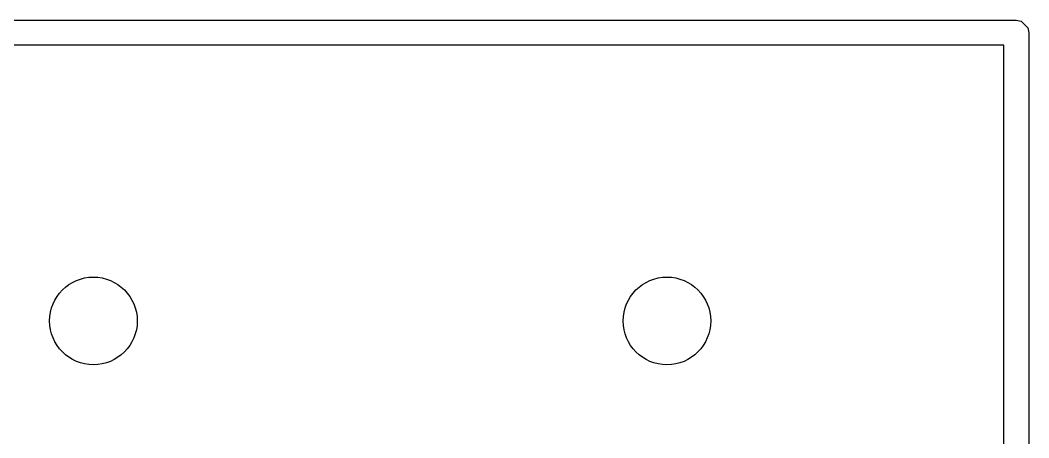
# Model space of a CAD drawing. Header units: inches. Extents: x -1.73 to 1.98, y -0.03 to 4.65.
# Drawn here: x 0.9239 to 1.0825, y 0.5604 to 0.626 of the extents above; entities that cross this region are included whole.
import ezdxf

# ---------------------------------------------------------------- set-up
doc = ezdxf.new("R2010")
doc.units = ezdxf.units.IN
doc.header["$MEASUREMENT"] = 0
doc.layers.add('BLACK', color=250, linetype='CONTINUOUS')

msp = doc.modelspace()

# ---------------------------------------------------------------- linework, layer by layer
at = {"layer": 'BLACK', "linetype": 'CONTINUOUS'}
for p, q in [((0.43051, 0.62598), (1.08051, 0.62598)), ((1.08051, 0.62598), (1.08127, 0.62583)), ((1.08127, 0.62583), (1.08233, 0.62477)), ((1.08233, 0.62477), (1.08248, 0.62402)), ((1.08248, 0.62402), (1.08248, 0.04331)), ((1.07854, 0.62205), (0.43248, 0.62205)), ((1.07854, 0.04412), (1.07854, 0.62205))]:
    msp.add_line(p, q, dxfattribs=at)
at = {"layer": 'BLACK'}
for centre in [(0.93543, 0.57874), (0.93543, 0.57874), (1.02559, 0.57874), (1.02559, 0.57874)]:
    msp.add_circle(centre, 0.00689, dxfattribs=at)

doc.saveas('drawing.dxf')
